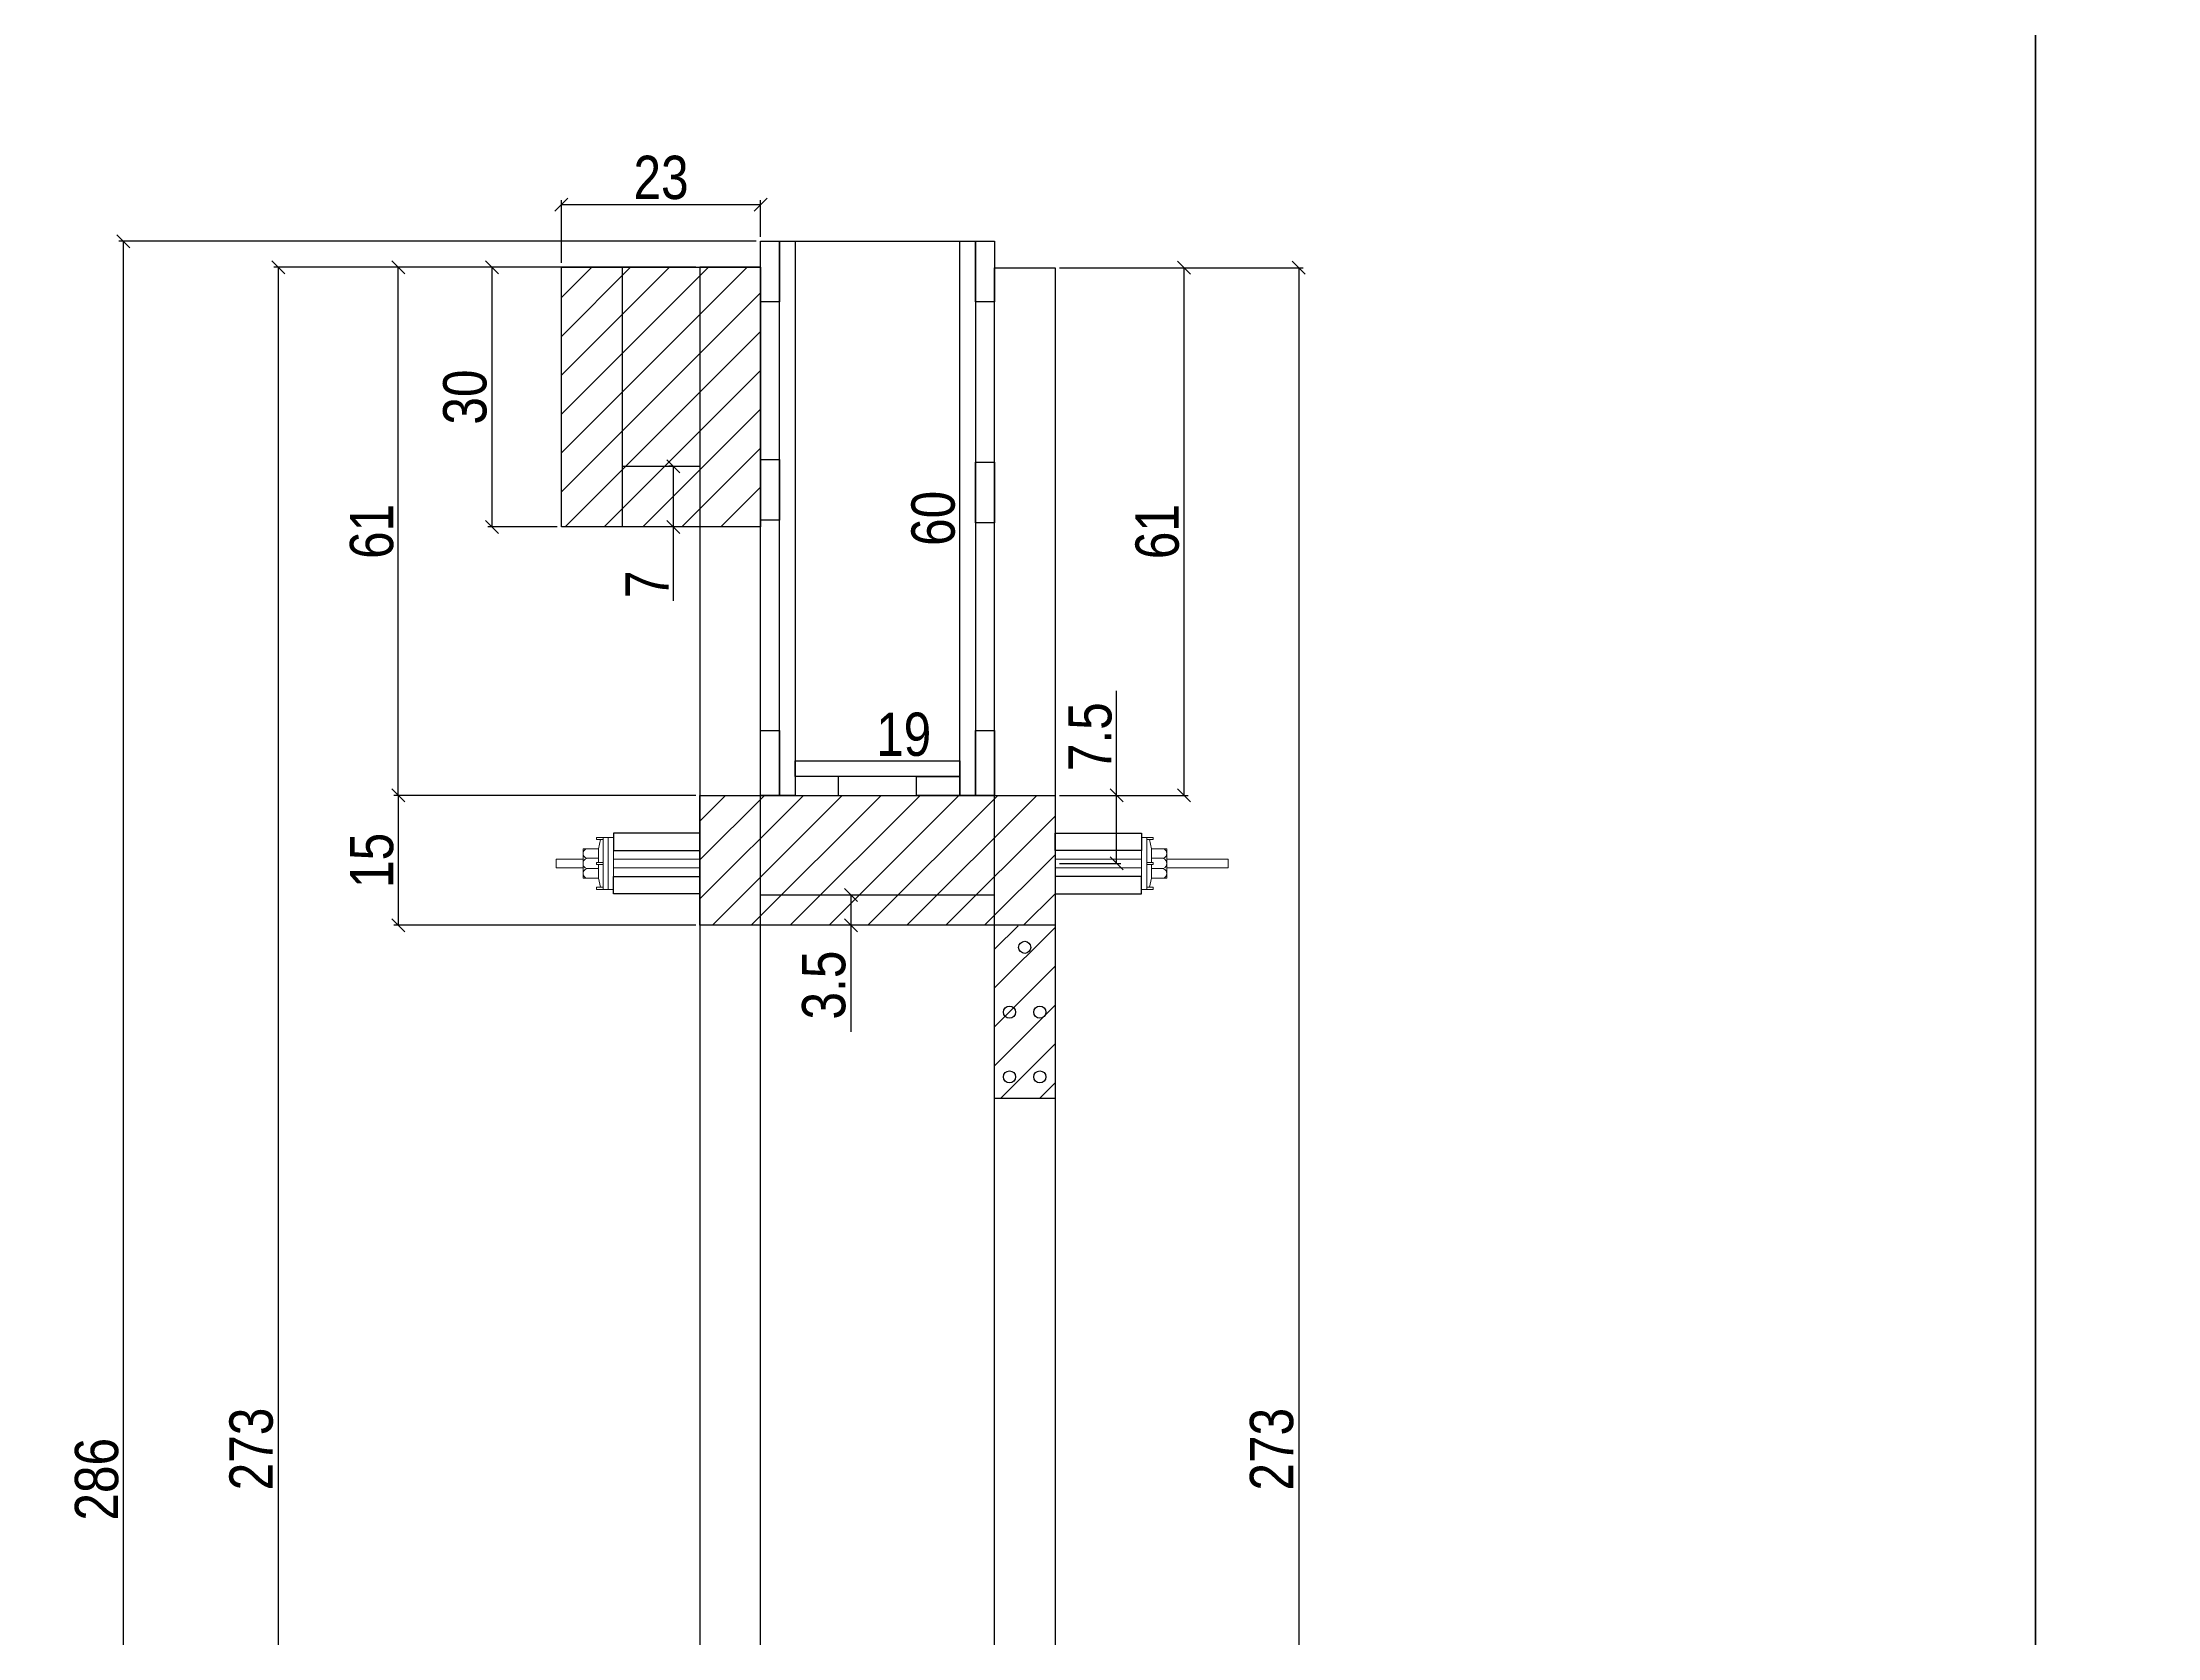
# Model space of a CAD drawing. Extents: x 15230 to 29563, y 3128 to 7338.
# Drawn here: x 17124.3 to 17612.9, y 4058 to 4426.7 of the extents above; entities that cross this region are included whole.
import ezdxf

# ---------------------------------------------------------------- set-up
doc = ezdxf.new("R2010")
doc.units = 0
doc.layers.add('BARRA_ANCORAGEM', color=1, linetype='Continuous', lineweight=15)
for name, color, linetype in [('COTA', 241, 'Continuous'), ('TIRAS REESCORAMENTO', 252, 'Continuous'), ('VIGAS', 3, 'Continuous')]:
    doc.layers.add(name, color=color, linetype=linetype)
doc.styles.add('COTA TECNICA 2X', font='techl___.ttf', dxfattribs={"height": 10})
doc.dimstyles.new('SECAO', dxfattribs={"dimscale": 0.333333, "dimtxt": 5, "dimasz": 9, "dimexe": 3, "dimexo": 3, "dimgap": 3, "dimtad": 1, "dimdec": 1, "dimlfac": 0.5, "dimzin": 12, "dimdsep": 46, "dimtxsty": 'COTA TECNICA 2X', "dimblk1": 'OBLIQUE', "dimblk2": 'OBLIQUE', "dimsah": 1, "dimcen": 0.9, "dimclrd": 4, "dimclre": 4, "dimclrt": 240, "dimadec": 1, "dimazin": 3, "dimtfac": 1, "dimtdec": 1, "dimtmove": 0, "dimatfit": 3, "dimfxl": 1, "dimtolj": 1, "dimtzin": 12, "dimarcsym": 0})

# ---------------------------------------------------------------- blocks, each defined once
blk = doc.blocks.new('_Oblique')
at = {"color": 0, "linetype": 'ByBlock', "lineweight": -2}
blk.add_line((-0.5, -0.5), (0.5, 0.5), dxfattribs=at)
blk = doc.blocks.new('*D170')
at = {"layer": 'COTA', "color": 4, "lineweight": -2, "transparency": 16777216}
for p, q in [((17275.24, 4374.7), (17177.84, 4374.7)), ((17178.84, 4374.7), (17178.84, 3828.6)), ((17275.24, 3828.6), (17177.84, 3828.6))]:
    blk.add_line(p, q, dxfattribs=at)
at = {"layer": 'DEFPOINTS', "color": 0, "transparency": 16777216}
for p in [(17276.24, 4374.7), (17178.84, 3828.6), (17276.24, 3828.6)]:
    blk.add_point(p, dxfattribs=at)
at = {"layer": 'COTA', "color": 4, "lineweight": -2, "transparency": 16777216, "xscale": 3, "yscale": 3, "zscale": 3}
for p, rotation in [((17178.84, 4374.7), 90), ((17178.84, 3828.6), 270)]:
    blk.add_blockref('_Oblique', p, dxfattribs=dict(at, rotation=rotation))
at = {"layer": 'COTA', "color": 240, "transparency": 16777216, "insert": (17172.62, 4101.65), "char_height": 10, "attachment_point": 5, "rotation": 90, "style": 'COTA TECNICA 2X'}
blk.add_mtext('\\A1;273', dxfattribs=at)
blk = doc.blocks.new('*D176')
at = {"layer": 'COTA', "color": 4, "lineweight": -2, "transparency": 16777216}
for p, q in [((17275.24, 4374.7), (17205.55, 4374.7)), ((17206.55, 4252.65), (17206.55, 4374.7)), ((17275.24, 4252.65), (17205.55, 4252.65))]:
    blk.add_line(p, q, dxfattribs=at)
at = {"layer": 'DEFPOINTS', "color": 0, "transparency": 16777216}
for p in [(17206.55, 4374.7), (17276.24, 4374.7), (17276.24, 4252.65)]:
    blk.add_point(p, dxfattribs=at)
at = {"layer": 'COTA', "color": 4, "lineweight": -2, "transparency": 16777216, "xscale": 3, "yscale": 3, "zscale": 3}
for p, rotation in [((17206.55, 4374.7), 90), ((17206.55, 4252.65), 270)]:
    blk.add_blockref('_Oblique', p, dxfattribs=dict(at, rotation=rotation))
at = {"layer": 'COTA', "color": 240, "transparency": 16777216, "insert": (17200.44, 4313.67), "char_height": 10, "attachment_point": 5, "rotation": 90, "style": 'COTA TECNICA 2X'}
blk.add_mtext('\\A1;61', dxfattribs=at)
blk = doc.blocks.new('*D177')
at = {"layer": 'COTA', "color": 4, "lineweight": -2, "transparency": 16777216}
for p, q in [((17359.24, 4374.57), (17389, 4374.57)), ((17388, 4374.57), (17388, 4252.65)), ((17359.24, 4252.65), (17389, 4252.65))]:
    blk.add_line(p, q, dxfattribs=at)
at = {"layer": 'DEFPOINTS', "color": 0, "transparency": 16777216}
for p in [(17358.24, 4374.57), (17358.24, 4252.65), (17388, 4252.65)]:
    blk.add_point(p, dxfattribs=at)
at = {"layer": 'COTA', "color": 4, "lineweight": -2, "transparency": 16777216, "xscale": 3, "yscale": 3, "zscale": 3}
for p, rotation in [((17388, 4374.57), 90), ((17388, 4252.65), 270)]:
    blk.add_blockref('_Oblique', p, dxfattribs=dict(at, rotation=rotation))
at = {"layer": 'COTA', "color": 240, "transparency": 16777216, "insert": (17381.89, 4313.61), "char_height": 10, "attachment_point": 5, "rotation": 90, "style": 'COTA TECNICA 2X'}
blk.add_mtext('\\A1;61', dxfattribs=at)
blk = doc.blocks.new('*D178')
at = {"layer": 'COTA', "color": 4, "lineweight": -2, "transparency": 16777216}
for p, q in [((17289.24, 4380.7), (17142.04, 4380.7)), ((17143.04, 4380.7), (17143.04, 3808.6)), ((17275.24, 3808.6), (17142.04, 3808.6))]:
    blk.add_line(p, q, dxfattribs=at)
at = {"layer": 'DEFPOINTS', "color": 0, "transparency": 16777216}
for p in [(17290.24, 4380.7), (17143.04, 3808.6), (17276.24, 3808.6)]:
    blk.add_point(p, dxfattribs=at)
at = {"layer": 'COTA', "color": 4, "lineweight": -2, "transparency": 16777216, "xscale": 3, "yscale": 3, "zscale": 3}
for p, rotation in [((17143.04, 4380.7), 90), ((17143.04, 3808.6), 270)]:
    blk.add_blockref('_Oblique', p, dxfattribs=dict(at, rotation=rotation))
at = {"layer": 'COTA', "color": 240, "transparency": 16777216, "insert": (17136.92, 4094.65), "char_height": 10, "attachment_point": 5, "rotation": 90, "style": 'COTA TECNICA 2X'}
blk.add_mtext('\\A1;286', dxfattribs=at)
blk = doc.blocks.new('*D180')
at = {"layer": 'DEFPOINTS', "color": 0, "transparency": 16777216}
for p in [(17323.28, 4380.7), (17336.24, 4380.7), (17323.28, 4260.65)]:
    blk.add_point(p, dxfattribs=at)
at = {"layer": 'COTA', "color": 240, "transparency": 16777216, "insert": (17330.14, 4316.67), "char_height": 10, "attachment_point": 5, "rotation": 90, "style": 'COTA TECNICA 2X'}
blk.add_mtext('\\A1;60', dxfattribs=at)
blk = doc.blocks.new('*D181')
at = {"layer": 'DEFPOINTS', "color": 0, "transparency": 16777216}
for p in [(17298.24, 4260.65), (17336.24, 4260.65), (17336.24, 4260.65)]:
    blk.add_point(p, dxfattribs=at)
at = {"layer": 'COTA', "color": 240, "transparency": 16777216, "insert": (17323.28, 4266.73), "char_height": 10, "attachment_point": 5, "style": 'COTA TECNICA 2X'}
blk.add_mtext('\\A1;19', dxfattribs=at)
blk = doc.blocks.new('*D183')
at = {"layer": 'COTA', "color": 4, "lineweight": -2, "transparency": 16777216}
for p, q in [((17360.24, 4374.57), (17415.54, 4374.57)), ((17414.54, 4374.57), (17414.54, 3828.6)), ((17360.24, 3828.6), (17415.54, 3828.6))]:
    blk.add_line(p, q, dxfattribs=at)
at = {"layer": 'DEFPOINTS', "color": 0, "transparency": 16777216}
for p in [(17359.24, 4374.57), (17359.24, 3828.6), (17414.54, 3828.6)]:
    blk.add_point(p, dxfattribs=at)
at = {"layer": 'COTA', "color": 4, "lineweight": -2, "transparency": 16777216, "xscale": 3, "yscale": 3, "zscale": 3}
for p, rotation in [((17414.54, 4374.57), 90), ((17414.54, 3828.6), 270)]:
    blk.add_blockref('_Oblique', p, dxfattribs=dict(at, rotation=rotation))
at = {"layer": 'COTA', "color": 240, "transparency": 16777216, "insert": (17408.32, 4101.59), "char_height": 10, "attachment_point": 5, "rotation": 90, "style": 'COTA TECNICA 2X'}
blk.add_mtext('\\A1;273', dxfattribs=at)
blk = doc.blocks.new('*D185')
at = {"layer": 'COTA', "color": 4, "lineweight": -2, "transparency": 16777216}
for p, q in [((17275.24, 4252.65), (17205.55, 4252.65)), ((17206.55, 4252.65), (17206.55, 4222.65)), ((17275.24, 4222.65), (17205.55, 4222.65))]:
    blk.add_line(p, q, dxfattribs=at)
at = {"layer": 'DEFPOINTS', "color": 0, "transparency": 16777216}
for p in [(17276.24, 4252.65), (17206.55, 4222.65), (17276.24, 4222.65)]:
    blk.add_point(p, dxfattribs=at)
at = {"layer": 'COTA', "color": 4, "lineweight": -2, "transparency": 16777216, "xscale": 3, "yscale": 3, "zscale": 3}
for p, rotation in [((17206.55, 4252.65), 90), ((17206.55, 4222.65), 270)]:
    blk.add_blockref('_Oblique', p, dxfattribs=dict(at, rotation=rotation))
at = {"layer": 'COTA', "color": 240, "transparency": 16777216, "insert": (17200.44, 4237.65), "char_height": 10, "attachment_point": 5, "rotation": 90, "style": 'COTA TECNICA 2X'}
blk.add_mtext('\\A1;15', dxfattribs=at)
blk = doc.blocks.new('A$C51C4441F')
at = {"layer": 'BARRA_ANCORAGEM'}
for p, q in [((-2.25, 3.4), (-1.79, 5.5)), ((-2.25, 3.4), (-5.81, 3.39)), ((-5.81, 3.39), (-5.81, -3.39)), ((-2.25, 1.2), (-5.02, 1.2)), ((-2.25, 3.4), (-2.25, 3.4)), ((-2.25, 3.4), (-2.25, 0.25)), ((-2.25, -3.4), (-5.81, -3.39)), ((-2.25, -1.2), (-5.02, -1.2)), ((-2.25, -0.25), (-2.25, -3.4)), ((-2.25, -3.4), (-1.79, -5.5))]:
    blk.add_line(p, q, dxfattribs=at)
for points in [[(-2.7, 6), (-1.2, 6), (-1.2, 5.5), (-2.7, 5.5)], [(-1.2, -6), (0, -6), (0, 6), (-1.2, 6)], [(-2.7, 0.25), (-1.2, 0.25), (-1.2, -0.25), (-2.7, -0.25)], [(-2.7, -6), (-1.2, -6), (-1.2, -5.5), (-2.7, -5.5)]]:
    blk.add_lwpolyline(points, close=True, dxfattribs=at)
for centre, radius, start, end in [((-4.66, 2.3), 1.15, 107.7845, 252.2718), ((-4.52, 0), 1.3, 112.648, 247.4083), ((-4.66, -2.3), 1.15, 107.7845, 252.2718)]:
    blk.add_arc(centre, radius, start, end, dxfattribs=at)
blk = doc.blocks.new('*D195')
at = {"layer": 'COTA', "color": 4, "lineweight": -2, "transparency": 16777216}
for p, q in [((17372.46, 4252.65), (17372.46, 4276.8)), ((17359.24, 4252.65), (17373.46, 4252.65)), ((17372.46, 4236.94), (17372.46, 4252.65)), ((17359.24, 4236.94), (17373.46, 4236.94))]:
    blk.add_line(p, q, dxfattribs=at)
at = {"layer": 'DEFPOINTS', "color": 0, "transparency": 16777216}
for p in [(17358.24, 4252.65), (17372.46, 4252.65), (17358.24, 4236.94)]:
    blk.add_point(p, dxfattribs=at)
at = {"layer": 'COTA', "color": 4, "lineweight": -2, "transparency": 16777216, "xscale": 3, "yscale": 3, "zscale": 3}
for p, rotation in [((17372.46, 4252.65), 90), ((17372.46, 4236.94), 270)]:
    blk.add_blockref('_Oblique', p, dxfattribs=dict(at, rotation=rotation))
at = {"layer": 'COTA', "color": 240, "transparency": 16777216, "insert": (17366.35, 4266.22), "char_height": 10, "attachment_point": 5, "rotation": 90, "style": 'COTA TECNICA 2X'}
blk.add_mtext('\\A1;7.5', dxfattribs=at)
blk = doc.blocks.new('*D196')
at = {"layer": 'COTA', "color": 4, "lineweight": -2, "transparency": 16777216}
for p, q in [((17316.24, 4229.65), (17310.09, 4229.65)), ((17311.09, 4229.65), (17311.09, 4222.65)), ((17316.24, 4222.65), (17310.09, 4222.65)), ((17311.09, 4222.65), (17311.09, 4198.04))]:
    blk.add_line(p, q, dxfattribs=at)
at = {"layer": 'DEFPOINTS', "color": 0, "transparency": 16777216}
for p in [(17317.24, 4229.65), (17311.09, 4222.65), (17317.24, 4222.65)]:
    blk.add_point(p, dxfattribs=at)
at = {"layer": 'COTA', "color": 4, "lineweight": -2, "transparency": 16777216, "xscale": 3, "yscale": 3, "zscale": 3}
for p, rotation in [((17311.09, 4229.65), 90), ((17311.09, 4222.65), 270)]:
    blk.add_blockref('_Oblique', p, dxfattribs=dict(at, rotation=rotation))
at = {"layer": 'COTA', "color": 240, "transparency": 16777216, "insert": (17304.87, 4208.84), "char_height": 10, "attachment_point": 5, "rotation": 90, "style": 'COTA TECNICA 2X'}
blk.add_mtext('\\A1;3.5', dxfattribs=at)
blk = doc.blocks.new('*D203')
at = {"layer": 'COTA', "color": 4, "lineweight": -2, "transparency": 16777216}
for p, q in [((17243.24, 4374.7), (17227.2, 4374.7)), ((17228.2, 4314.7), (17228.2, 4374.7)), ((17243.24, 4314.7), (17227.2, 4314.7))]:
    blk.add_line(p, q, dxfattribs=at)
at = {"layer": 'DEFPOINTS', "color": 0, "transparency": 16777216}
for p in [(17228.2, 4374.7), (17244.24, 4374.7), (17244.24, 4314.7)]:
    blk.add_point(p, dxfattribs=at)
at = {"layer": 'COTA', "color": 4, "lineweight": -2, "transparency": 16777216, "xscale": 3, "yscale": 3, "zscale": 3}
for p, rotation in [((17228.2, 4374.7), 90), ((17228.2, 4314.7), 270)]:
    blk.add_blockref('_Oblique', p, dxfattribs=dict(at, rotation=rotation))
at = {"layer": 'COTA', "color": 240, "transparency": 16777216, "insert": (17221.98, 4344.7), "char_height": 10, "attachment_point": 5, "rotation": 90, "style": 'COTA TECNICA 2X'}
blk.add_mtext('\\A1;30', dxfattribs=at)
blk = doc.blocks.new('*D204')
at = {"layer": 'COTA', "color": 4, "lineweight": -2, "transparency": 16777216}
for p, q in [((17244.24, 4375.7), (17244.24, 4390.17)), ((17244.24, 4389.17), (17290.24, 4389.17)), ((17290.24, 4381.7), (17290.24, 4390.17))]:
    blk.add_line(p, q, dxfattribs=at)
at = {"layer": 'DEFPOINTS', "color": 0, "transparency": 16777216}
for p in [(17290.24, 4389.17), (17290.24, 4380.7), (17244.24, 4374.7)]:
    blk.add_point(p, dxfattribs=at)
at = {"layer": 'COTA', "color": 4, "lineweight": -2, "transparency": 16777216, "xscale": 3, "yscale": 3, "zscale": 3, "rotation": 180}
blk.add_blockref('_Oblique', (17244.24, 4389.17), dxfattribs=at)
at = {"layer": 'COTA', "color": 4, "lineweight": -2, "transparency": 16777216, "xscale": 3, "yscale": 3, "zscale": 3}
blk.add_blockref('_Oblique', (17290.24, 4389.17), dxfattribs=at)
at = {"layer": 'COTA', "color": 240, "transparency": 16777216, "insert": (17267.24, 4395.39), "char_height": 10, "attachment_point": 5, "style": 'COTA TECNICA 2X'}
blk.add_mtext('\\A1;23', dxfattribs=at)
blk = doc.blocks.new('*D205')
at = {"layer": 'COTA', "color": 4, "lineweight": -2, "transparency": 16777216}
for p, q in [((17269.62, 4328.7), (17269.05, 4328.7)), ((17270.05, 4328.7), (17270.05, 4314.7)), ((17269.62, 4314.7), (17269.05, 4314.7)), ((17270.05, 4314.7), (17270.05, 4297.59))]:
    blk.add_line(p, q, dxfattribs=at)
at = {"layer": 'DEFPOINTS', "color": 0, "transparency": 16777216}
for p in [(17270.62, 4328.7), (17270.05, 4314.7), (17270.62, 4314.7)]:
    blk.add_point(p, dxfattribs=at)
at = {"layer": 'COTA', "color": 4, "lineweight": -2, "transparency": 16777216, "xscale": 3, "yscale": 3, "zscale": 3}
for p, rotation in [((17270.05, 4328.7), 90), ((17270.05, 4314.7), 270)]:
    blk.add_blockref('_Oblique', p, dxfattribs=dict(at, rotation=rotation))
at = {"layer": 'COTA', "color": 240, "transparency": 16777216, "insert": (17263.98, 4301.45), "char_height": 10, "attachment_point": 5, "rotation": 90, "style": 'COTA TECNICA 2X'}
blk.add_mtext('\\A1;7', dxfattribs=at)

msp = doc.modelspace()

# ---------------------------------------------------------------- hatches: boundary and pattern name
at = {"layer": 'COTA'}
h = msp.add_hatch(dxfattribs=at)
h.set_pattern_fill('ANSI31', color=256, scale=2, style=0)
h.set_pattern_definition([(45, (-2366.684, -749.0776), (-4.490128, 4.490128), [])])
h.paths.add_polyline_path([(17290.24, 4314.7), (17244.24, 4314.7), (17244.24, 4374.7), (17290.24, 4374.7)])
h = msp.add_hatch(dxfattribs=at)
h.set_pattern_fill('ANSI31', color=256, scale=2, style=0)
h.set_pattern_definition([(45, (-7348.7074, -209044.4215), (-4.49012806, 4.49012806), [])])
h.paths.add_polyline_path([(17358.24, 4222.65), (17358.24, 4252.65), (17276.24, 4252.65), (17276.24, 4222.65)])
h = msp.add_hatch(dxfattribs=at)
h.set_pattern_fill('ANSI31', color=256, scale=2, style=0)
h.set_pattern_definition([(45, (-6315.484, -194036.762), (-4.49012806, 4.49012806), [])])
h.paths.add_polyline_path([(17344.37, 4182.62), (17358.37, 4182.62), (17358.37, 4222.56), (17344.37, 4222.56)])

# ---------------------------------------------------------------- linework, layer by layer
at = {"linetype": 'Continuous'}
for p, q in [((17258.24, 4374.7), (17258.24, 4314.7)), ((17258.24, 4328.7), (17276.24, 4328.7)), ((17276.24, 4222.65), (17276.24, 4252.65)), ((17276.24, 4252.65), (17358.24, 4252.65)), ((17358.24, 4252.65), (17358.24, 4222.65)), ((17344.24, 4229.65), (17290.24, 4229.65)), ((17358.24, 4222.65), (17276.24, 4222.65))]:
    msp.add_line(p, q, dxfattribs=at)
msp.add_line((17358.24, 4182.62), (17344.24, 4182.62))
for points in [[(17290.24, 4314.7), (17244.24, 4314.7), (17244.24, 4374.7), (17290.24, 4374.7)], [(17276.24, 3828.6), (17290.24, 3828.6), (17290.24, 4374.7), (17276.24, 4374.7)]]:
    msp.add_lwpolyline(points, close=True, dxfattribs=at)
msp.add_lwpolyline([(17344.24, 4229.65), (17344.24, 4374.57), (17358.24, 4374.57), (17358.24, 3828.6), (17344.24, 3828.6), (17344.24, 4229.65)], dxfattribs=at)
for centre in [(17351.24, 4217.56), (17347.74, 4202.59), (17354.74, 4202.59), (17347.74, 4187.62), (17354.74, 4187.62)]:
    msp.add_circle(centre, 1.4)
at = {"layer": 'BARRA_ANCORAGEM'}
for points in [[(17255.04, 4242.94), (17256.24, 4242.94), (17256.24, 4230.94), (17255.04, 4230.94)], [(17379.44, 4242.94), (17378.24, 4242.94), (17378.24, 4230.94), (17379.44, 4230.94)], [(17243.04, 4235.94), (17249.23, 4235.94), (17249.23, 4237.94), (17243.04, 4237.94)], [(17256.24, 4235.94), (17276.24, 4235.94), (17276.24, 4237.94), (17256.24, 4237.94)], [(17378.24, 4235.94), (17358.24, 4235.94), (17358.24, 4237.94), (17378.24, 4237.94)], [(17384.06, 4235.94), (17398.24, 4235.94), (17398.24, 4237.94), (17384.06, 4237.94)]]:
    msp.add_lwpolyline(points, close=True, dxfattribs=at)
at = {"layer": 'TIRAS REESCORAMENTO', "linetype": 'ByBlock'}
msp.add_line((17298.24, 4380.7), (17336.24, 4380.7), dxfattribs=at)
for points in [[(17290.24, 4380.7), (17294.64, 4380.7), (17294.64, 4366.7), (17290.24, 4366.7)], [(17339.84, 4380.7), (17344.24, 4380.7), (17344.24, 4366.7), (17339.84, 4366.7)], [(17290.24, 4330.26), (17294.64, 4330.26), (17294.64, 4316.26), (17290.24, 4316.26)], [(17339.84, 4329.67), (17344.24, 4329.67), (17344.24, 4315.67), (17339.84, 4315.67)], [(17290.24, 4267.65), (17294.64, 4267.65), (17294.64, 4252.65), (17290.24, 4252.65)], [(17339.84, 4267.65), (17344.24, 4267.65), (17344.24, 4252.65), (17339.84, 4252.65)], [(17336.24, 4257.05), (17298.24, 4257.05), (17298.24, 4260.65), (17336.24, 4260.65)], [(17308.21, 4252.65), (17308.21, 4257.05), (17298.24, 4257.05), (17298.24, 4252.65)], [(17326.28, 4252.65), (17326.28, 4257.05), (17336.24, 4257.05), (17336.24, 4252.65)], [(17256.24, 4239.94), (17276.24, 4239.94), (17276.24, 4243.94), (17256.24, 4243.94)], [(17378.24, 4239.94), (17358.24, 4239.94), (17358.24, 4243.94), (17378.24, 4243.94)], [(17256.24, 4233.94), (17276.24, 4233.94), (17276.24, 4229.94), (17256.24, 4229.94)], [(17378.24, 4233.94), (17358.24, 4233.94), (17358.24, 4229.94), (17378.24, 4229.94)]]:
    msp.add_lwpolyline(points, close=True, dxfattribs=at)
for points in [[(17298.24, 4252.65), (17294.64, 4252.65), (17294.64, 4380.7), (17298.24, 4380.7), (17298.24, 4252.65)], [(17339.84, 4252.65), (17336.24, 4252.65), (17336.24, 4380.7), (17339.84, 4380.7), (17339.84, 4252.65)]]:
    msp.add_lwpolyline(points, dxfattribs=at)
at = {"layer": 'VIGAS'}
for points in [[(17584.71, 3633.99), (16960.43, 3633.99), (16960.43, 4598.78), (17584.71, 4598.78)], [(18208.99, 3633.99), (17584.71, 3633.99), (17584.71, 4598.78), (18208.99, 4598.78)]]:
    msp.add_lwpolyline(points, close=True, dxfattribs=at)

# ---------------------------------------------------------------- block references
at = {"layer": 'BARRA_ANCORAGEM', "xscale": -1, "rotation": 180}
msp.add_blockref('A$C51C4441F', (17255.04, 4236.94), dxfattribs=at)
at = {"layer": 'BARRA_ANCORAGEM', "xscale": -1}
msp.add_blockref('A$C51C4441F', (17378.24, 4236.94), dxfattribs=at)

# ---------------------------------------------------------------- dimensions: what is measured, and where the dimension line sits
at = {"layer": 'COTA', "color": 3}
dim = msp.add_linear_dim(base=(17290.24, 4389.17), p1=(17244.24, 4374.7), p2=(17290.24, 4380.7), dimstyle='SECAO', dxfattribs=at)
dim.commit()
dim.dimension.update_dxf_attribs({"geometry": '*D204', "text_midpoint": (17267.24, 4395.39)})
for base, p1, p2, picture, middle in [((17143.0425, 3808.6033), (17290.2433, 4380.6965), (17276.2433, 3808.6033), '*D178', (17136.9182, 4094.6499)), ((17178.8364, 3828.6033), (17276.2433, 4374.6965), (17276.2433, 3828.6033), '*D170', (17172.6171, 4101.6499)), ((17206.55, 4374.7), (17276.24, 4252.65), (17276.24, 4374.7), '*D176', (17200.44, 4313.67)), ((17228.2, 4374.7), (17244.24, 4314.7), (17244.24, 4374.7), '*D203', (17221.98, 4344.7)), ((17388, 4252.65), (17358.24, 4374.57), (17358.24, 4252.65), '*D177', (17381.89, 4313.61)), ((17414.54, 3828.6), (17359.24, 4374.57), (17359.24, 3828.6), '*D183', (17408.32, 4101.59)), ((17206.55, 4222.65), (17276.24, 4252.65), (17276.24, 4222.65), '*D185', (17200.44, 4237.65)), ((17311.09, 4222.65), (17317.24, 4229.65), (17317.24, 4222.65), '*D196', (17304.87, 4208.84))]:
    dim = msp.add_linear_dim(base=base, p1=p1, p2=p2, angle=90, dimstyle='SECAO', dxfattribs=at)
    dim.commit()
    dim.dimension.update_dxf_attribs({"geometry": picture, "text_midpoint": middle})
dim = msp.add_linear_dim(base=(17336.24, 4380.7), p1=(17323.28, 4260.65), p2=(17323.28, 4380.7), angle=90, dimstyle='SECAO', override={"dimse1": 1, "dimse2": 1, "dimsd1": 1, "dimsd2": 1}, dxfattribs=at)
dim.commit()
dim.dimension.update_dxf_attribs({"geometry": '*D180', "text_midpoint": (17336.24, 4316.67), "dimtype": 160})
dim = msp.add_linear_dim(base=(17270.05, 4314.7), p1=(17270.62, 4328.7), p2=(17270.62, 4314.7), angle=90, dimstyle='SECAO', dxfattribs=at)
dim.commit()
dim.dimension.update_dxf_attribs({"geometry": '*D205', "text_midpoint": (17270.05, 4301.45), "dimtype": 160})
dim = msp.add_linear_dim(base=(17372.46, 4252.65), p1=(17358.24, 4236.94), p2=(17358.24, 4252.65), angle=90, text='7.5', dimstyle='SECAO', dxfattribs=at)
dim.commit()
dim.dimension.update_dxf_attribs({"geometry": '*D195', "text_midpoint": (17366.35, 4266.22)})
dim = msp.add_linear_dim(base=(17336.24, 4260.65), p1=(17298.24, 4260.65), p2=(17336.24, 4260.65), dimstyle='SECAO', override={"dimse1": 1, "dimse2": 1, "dimsd1": 1, "dimsd2": 1}, dxfattribs=at)
dim.commit()
dim.dimension.update_dxf_attribs({"geometry": '*D181', "text_midpoint": (17323.28, 4260.65), "dimtype": 160})

doc.saveas('drawing.dxf')
